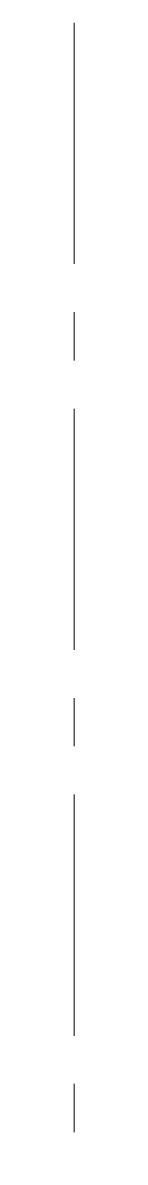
# Model space of a CAD drawing. Header units: millimetres. Extents: x 210 to 210, y 100 to 250.
import ezdxf

# ---------------------------------------------------------------- set-up
doc = ezdxf.new("R2010")
doc.units = ezdxf.units.MM
doc.linetypes.add('CENTER', pattern=[50.8, 31.75, -6.35, 6.35, -6.35])
doc.layers.add('measurement', color=7, linetype='CONTINUOUS', lineweight=5)

msp = doc.modelspace()

# ---------------------------------------------------------------- linework, layer by layer
at = {"layer": 'measurement', "linetype": 'CENTER', "lineweight": 5}
msp.add_line((210, 250), (210, 100), dxfattribs=at)

doc.saveas('drawing.dxf')
